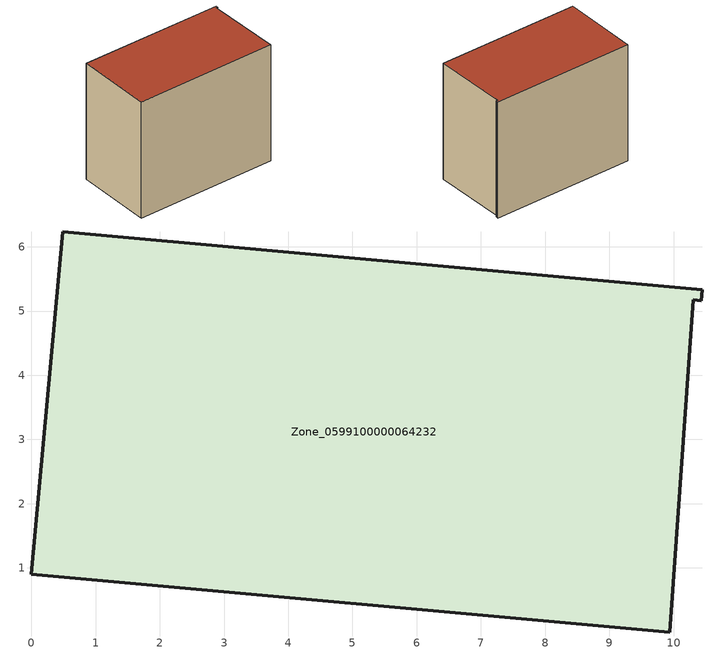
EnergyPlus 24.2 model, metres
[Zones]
Zone_0599100000064232
 floor ground (C_G): 10.43,5.16 10.31,5.18 9.94,0 0,0.9 0.48,6.23 10.45,5.33 z0
 wall outside (C_F): 10.45,5.33 0.48,6.23 0,0.9 9.94,0 10.31,5.18 10.43,5.16 10.45,5.33 z0:8.46
 roof outside (C_R): 10.31,5.18 10.43,5.16 10.45,5.33 0.48,6.23 0,0.9 9.94,0 z8.46
[BUILDING]
Pand.0599100000064232: North Axis=0; Terrain=City; Loads Convergence Tolerance Value=0.04; Temperature Convergence Tolerance Value=0.4; Solar Distribution=FullExterior; Maximum Number of Warmup Days=25; Minimum Number of Warmup Days=1
[Site:Location]
Rotterdam.The.Hague.AP_ZH_NLD Design_Conditions: Latitude=51.96; Longitude=4.45; Time Zone=1; Elevation=-4.5
[SITE:GROUNDTEMPERATURE:BUILDINGSURFACE]
18, 18, 18, 18, 18, 18, 18, 18, 18, 18, 18, 18
[MATERIAL] Thermal Absorptance=0.9; Solar Absorptance=0.7; Visible Absorptance=0.7
Name | Roughness | Thickness | Conductivity | Density | Specific Heat
G.TC.1992-2005 | MediumSmooth | 0.15 | 0.06 | 540 | 1210
F.TC.1992-2005 | Rough | 0.3 | 0.12 | 1920 | 840
R.TC.1992-2005 | MediumRough | 0.2 | 0.08 | 1500 | 1000
[CONSTRUCTION]
C_G: G.TC.1992-2005
C_F: F.TC.1992-2005
C_R: R.TC.1992-2005
[ZONE]
Zone_0599100000064232: Type=1; Multiplier=1; Ceiling Height=Autocalculate; Volume=Autocalculate; Floor Area=autocalculate; Part of Total Floor Area=Yes
[ZONEINFILTRATION:DESIGNFLOWRATE]
Infil_Zone_0599100000064232: Zone or ZoneList or Space or SpaceList=Zone_0599100000064232; Schedule=AlwaysOn; Design Flow Rate Calculation Method=Flow/Area; Flow Rate per Floor Area=0.0015; Constant Term Coefficient=1; Temperature Term Coefficient=0; Velocity Term Coefficient=0; Velocity Squared Term Coefficient=0
[HVACTEMPLATE:ZONE:IDEALLOADSAIRSYSTEM]
Zone_0599100000064232: Maximum Heating Supply Air Temperature=50; Minimum Cooling Supply Air Temperature=13; Maximum Heating Supply Air Humidity Ratio=0.0156; Minimum Cooling Supply Air Humidity Ratio=0.0077; Heating Limit=NoLimit; Cooling Limit=NoLimit; Dehumidification Control Type=ConstantSensibleHeatRatio; Cooling Sensible Heat Ratio=0.7; Dehumidification Setpoint=60; Humidification Control Type=None; Humidification Setpoint=30; Outdoor Air Method=None; Outdoor Air Flow Rate per Person=0.00944; Outdoor Air Flow Rate per Zone Floor Area=0; Outdoor Air Flow Rate per Zone=0; Demand Controlled Ventilation Type=None; Outdoor Air Economizer Type=NoEconomizer; Heat Recovery Type=None; Sensible Heat Recovery Effectiveness=0.7; Latent Heat Recovery Effectiveness=0.65
[ZONECONTROL:THERMOSTAT]
ThermostatControl_Zone_0599100000064232: Zone or ZoneList=Zone_0599100000064232; Control Type Schedule=DualSetpointControlType; Control 1=Thermostat_Zone_0599100000064232; Temperature Difference Between Cutout And Setpoint=0
[THERMOSTATSETPOINT:DUALSETPOINT]
Thermostat_Zone_0599100000064232: Heating Setpoint Temperature Schedule=HeatingSetpoint_Zone_0599100000064232; Cooling Setpoint Temperature Schedule=CoolingSetpoint_Zone_0599100000064232
[SCHEDULE:COMPACT]
HeatingSetpoint_Zone_0599100000064232: Through: 12/31, For: AllDays, Until: 24:00, 21
CoolingSetpoint_Zone_0599100000064232: Through: 12/31, For: AllDays, Until: 24:00, 24
DualSetpointControlType: Through: 12/31, For: AllDays, Until: 24:00, 4
AlwaysOn: Through: 12/31, For: AllDays, Until: 24:00, 1
